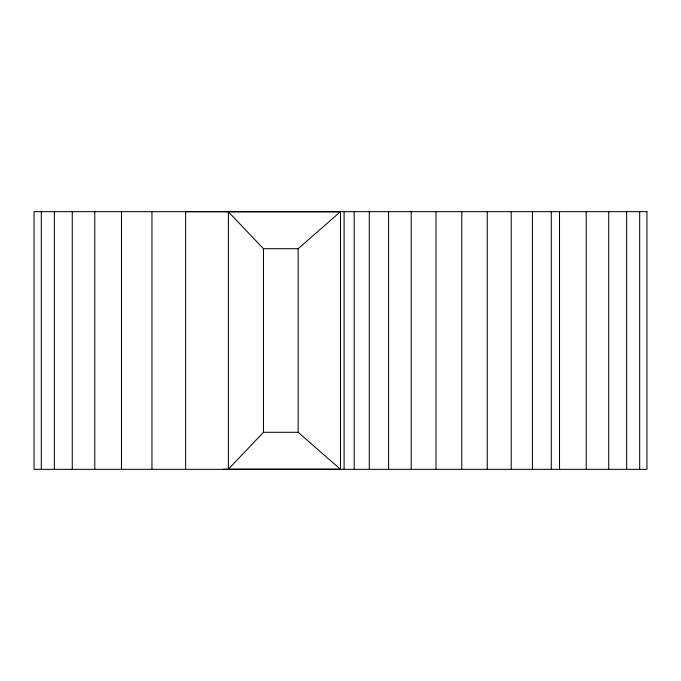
<?xml version="1.0" encoding="UTF-8"?>
<svg xmlns="http://www.w3.org/2000/svg" width="681" height="681" viewBox="0 0 681 681"><rect width="100%" height="100%" fill="white"/><g stroke="black" fill="none" stroke-linecap="round" stroke-linejoin="round"><path stroke-width="1.02" d="M185.632 469.345L185.632 211.655L222.968 211.655L228.365 211.842L263.462 248.701L263.462 432.299L228.365 469.166L222.968 469.345M263.462 248.701L298.159 248.701L340.5 211.655L340.5 469.345L298.159 432.299L263.462 432.299M340.202 211.842L228.365 211.842L228.365 469.166L340.202 469.166M639.68 211.655L639.68 469.345M626.656 211.655L626.656 469.345M608.737 211.655L608.737 469.345M586.23 211.655L586.23 469.345M559.518 211.655L559.518 469.345M551.269 211.655L551.269 469.345M532.431 211.655L532.431 469.345M511.193 211.655L511.193 469.345M487.247 211.655L487.247 469.345M461.769 211.655L461.769 469.345M436.01 211.655L436.01 469.345M411.213 211.655L411.213 469.345M388.604 211.655L388.604 469.345M369.281 211.655L369.281 469.345M354.197 211.655L354.197 469.345M344.092 211.655L344.092 469.345M298.159 248.701L298.159 432.299M151.948 211.655L151.948 469.345M121.482 211.655L121.482 469.345M94.77 211.655L94.77 469.345M72.263 211.655L72.263 469.345M54.344 211.655L54.344 469.345M41.32 211.655L41.32 469.345M646.95 211.655L34.05 211.655L34.05 469.345L646.95 469.345L646.95 211.655"/></g></svg>
